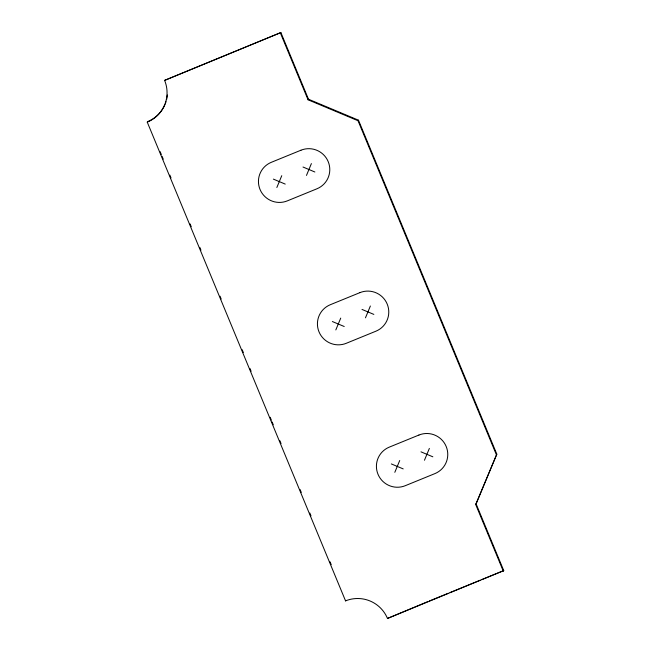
<?xml version="1.0" encoding="UTF-8"?>
<svg xmlns="http://www.w3.org/2000/svg" width="651" height="651" viewBox="0 0 651 651"><rect width="100%" height="100%" fill="white"/><g stroke="black" fill="none" stroke-linecap="round" stroke-linejoin="round"><path stroke-width="0.98" d="M276.846 187.512L281.753 175.697M306.483 175.412L311.39 163.596M335.826 329.919L340.733 318.103M365.471 317.818L370.378 306.011M394.815 472.325L399.722 460.517M424.46 460.233L429.367 448.417M503.313 571.179L475.686 504.492L496.811 454.154L358.473 120.175L308.493 99.229L280.874 32.55L164.605 80.382A32.159 31.964 38.2 0 1 147.256 122.144L345.551 600.881A32.159 31.964 38.2 0 1 387.483 618.45L503.744 570.618L476.125 503.939L496.811 454.154M147.256 122.144L147.687 121.591A32.159 31.964 38.2 0 0 165.053 104.347M164.605 80.382L280.874 32.55M496.371 454.707L358.034 120.736L308.053 99.79L308.493 99.229M358.034 120.736L358.473 120.175M345.551 600.881L345.99 600.32M475.686 504.492L476.125 503.939M387.483 618.45L427.471 601.752M429.351 600.987L448.189 593.297M450.069 592.532L480.202 580.228M482.09 579.463L503.744 570.618M303.008 167.022L314.864 171.994M273.363 179.115L285.228 184.087M361.997 309.428L373.853 314.4M332.352 321.529L344.216 326.501M420.985 451.843L432.842 456.807M391.341 463.935L403.205 468.907M280.435 33.103L308.053 99.79M160.13 151.626L161.302 154.442M162.075 156.321L163.246 159.137M169.854 175.095L171.018 177.91M190.076 223.903L191.239 226.719M199.792 247.372L200.956 250.187M220.014 296.189L221.177 299.004M242.172 349.693L243.344 352.508M249.951 368.466L251.115 371.282M270.165 417.275L271.337 420.09M272.11 421.97L273.282 424.786M279.889 440.743L281.053 443.559M300.111 489.56L301.275 492.376M309.827 513.021L310.991 515.836M330.049 561.837L331.213 564.653M167.356 94.965A32.159 31.964 38.2 0 1 166.55 99.774M166.029 101.654A32.159 31.964 38.2 0 1 165.403 103.468M300.949 150.218L271.304 162.319A20.905 20.775 38.2 0 0 260.034 189.465A20.905 20.775 38.2 0 0 287.286 200.89L316.923 188.79A20.905 20.775 38.2 0 0 328.202 161.643A20.905 20.775 38.2 0 0 300.949 150.218M359.938 292.633L330.293 304.725A20.905 20.775 38.2 0 0 319.014 331.872A20.905 20.775 38.2 0 0 346.275 343.297L375.912 331.196A20.905 20.775 38.2 0 0 387.19 304.05A20.905 20.775 38.2 0 0 359.938 292.633M418.927 435.039L389.282 447.139A20.905 20.775 38.2 0 0 378.003 474.286A20.905 20.775 38.2 0 0 405.264 485.703L434.901 473.611A20.905 20.775 38.2 0 0 446.179 446.464A20.905 20.775 38.2 0 0 418.927 435.039"/></g></svg>
